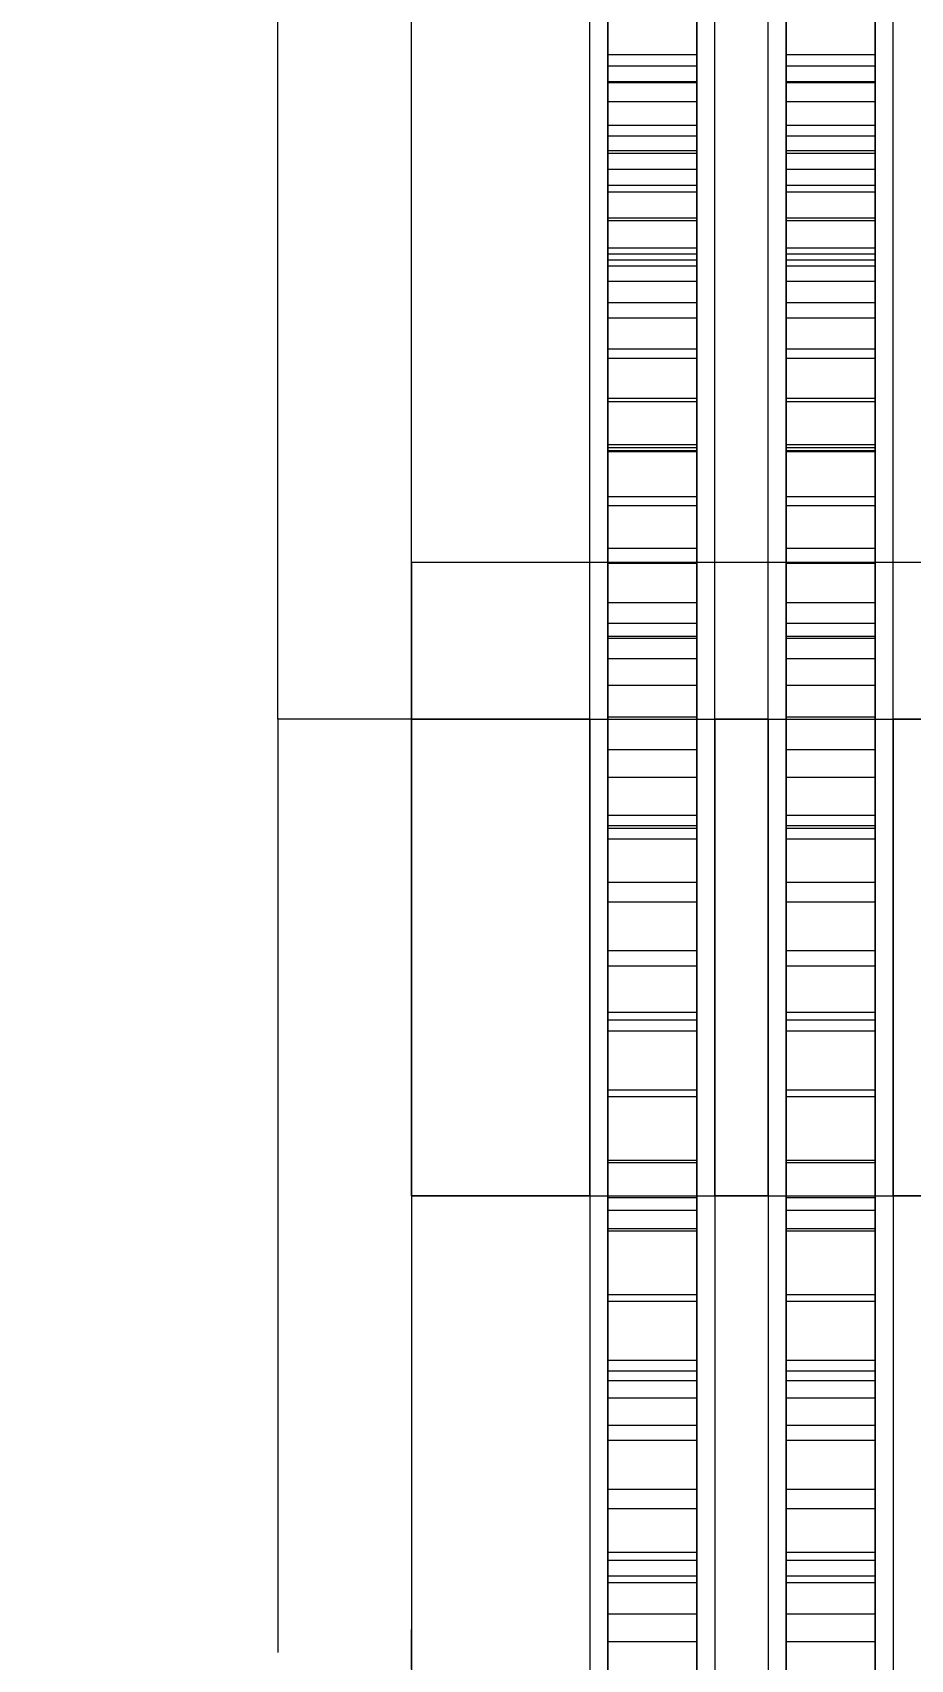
# Model space of a CAD drawing. Header units: millimetres. Extents: x -191664 to 191490, y -197311 to 10263.
# Drawn here: x 267.5 to 365.9, y -117635.3 to -117453.1 of the extents above; entities that cross this region are included whole.
import ezdxf

# ---------------------------------------------------------------- set-up
doc = ezdxf.new("R2010")
doc.units = ezdxf.units.MM
doc.layers.add('DET_briquetadora_frontal', color=7, linetype='Continuous', lineweight=0)
doc.layers.add('R15_COTAS_TRANSPORTE_P', color=1, linetype='Continuous', lineweight=0)
doc.dimstyles.new('PLANTA_20', dxfattribs={"dimtxt": 50, "dimasz": 30, "dimexe": 30, "dimexo": 16, "dimgap": 20, "dimtad": 1, "dimtih": 1, "dimtoh": 1, "dimdec": 1, "dimzin": 0, "dimdsep": 46, "dimcen": 0.09, "dimadec": 0, "dimazin": 0, "dimtfac": 1, "dimtdec": 4, "dimtofl": 0, "dimtmove": 0, "dimatfit": 3, "dimfxl": 1, "dimtolj": 1, "dimtzin": 0, "dimarcsym": 0})

# ---------------------------------------------------------------- blocks, each defined once
blk = doc.blocks.new('*D131')
at = {"layer": 'Defpoints', "color": 0, "transparency": 16777216}
for p in [(1100, -183968.15), (1139.8, -184162.66), (1104.62, -184212), (1304.62, -184212), (1304.62, -184212)]:
    blk.add_point(p, dxfattribs=at)
at = {"layer": 'R15_COTAS_TRANSPORTE_P', "color": 0, "lineweight": -2, "transparency": 16777216}
blk.add_arc((1304.62, -184212), 172.05, 140.0034, 169.9966, dxfattribs=at)
at = {"layer": 'R15_COTAS_TRANSPORTE_P', "color": 0, "transparency": 16777216}
for points in [[(1169.28, -184097.88), (1176.35, -184104.95), (1194.03, -184080.2)], [(1140.17, -184182.55), (1130.2, -184181.68), (1132.57, -184212)]]:
    blk.add_solid(points, dxfattribs=at)
blk = doc.blocks.new('*D132')
at = {"layer": 'Defpoints', "color": 0, "transparency": 16777216}
for p in [(-500, -194490), (-500, -194490), (500, -194490), (203.29, -194656.68), (439.69, -194832.02)]:
    blk.add_point(p, dxfattribs=at)
at = {"layer": 'R15_COTAS_TRANSPORTE_P', "color": 0, "lineweight": -2, "transparency": 16777216}
blk.add_arc((-500, -194490), 722.77, 342.37834, 357.62166, dxfattribs=at)
at = {"layer": 'R15_COTAS_TRANSPORTE_P', "color": 0, "transparency": 16777216}
for points in [[(217.15, -194519.89), (227.15, -194520.1), (222.77, -194490)], [(193.59, -194710.42), (184.12, -194707.19), (179.18, -194737.2)]]:
    blk.add_solid(points, dxfattribs=at)
blk = doc.blocks.new('*D133')
at = {"layer": 'Defpoints', "color": 0, "transparency": 16777216}
for p in [(439.69, -194147.98), (217.89, -194406.09), (-500, -194490), (-500, -194490), (500, -194490)]:
    blk.add_point(p, dxfattribs=at)
at = {"layer": 'R15_COTAS_TRANSPORTE_P', "color": 0, "lineweight": -2, "transparency": 16777216}
blk.add_arc((-500, -194490), 722.77, 2.37834, 17.62166, dxfattribs=at)
at = {"layer": 'R15_COTAS_TRANSPORTE_P', "color": 0, "transparency": 16777216}
for points in [[(184.12, -194272.81), (193.59, -194269.58), (179.18, -194242.8)], [(227.15, -194459.9), (217.15, -194460.11), (222.77, -194490)]]:
    blk.add_solid(points, dxfattribs=at)

msp = doc.modelspace()

# ---------------------------------------------------------------- linework, layer by layer
at = {"layer": 'DET_briquetadora_frontal', "color": 117, "true_color": 0x376c5b}
for p, q in [((332, -117455.52), (332, -117223.69)), ((342, -117455.52), (342, -117223.69)), ((352, -117455.52), (352, -117223.69)), ((362, -117455.52), (362, -117223.69)), ((332, -117463.45), (332, -117231.62)), ((342, -117463.45), (342, -117231.62)), ((352, -117463.45), (352, -117231.62)), ((362, -117463.45), (362, -117231.62)), ((332, -117436.05), (332, -117456.78)), ((342, -117436.05), (342, -117456.78)), ((352, -117436.05), (352, -117456.78)), ((362, -117436.05), (362, -117456.78)), ((332, -117438.48), (332, -117458.67)), ((342, -117438.48), (342, -117458.67)), ((352, -117438.48), (352, -117458.67)), ((362, -117438.48), (362, -117458.67)), ((332, -117456.8), (332, -117455.52)), ((332, -117455.52), (342, -117455.52)), ((332, -117456.78), (332, -117477.86)), ((332, -117456.78), (342, -117456.78)), ((332, -117458.55), (332, -117456.8)), ((332, -117456.8), (342, -117456.8)), ((342, -117456.8), (342, -117455.52)), ((342, -117456.78), (342, -117477.86)), ((342, -117458.55), (342, -117456.8)), ((352, -117456.8), (352, -117455.52)), ((352, -117455.52), (362, -117455.52)), ((352, -117456.78), (352, -117477.86)), ((352, -117456.78), (362, -117456.78)), ((352, -117458.55), (352, -117456.8)), ((352, -117456.8), (362, -117456.8)), ((362, -117456.8), (362, -117455.52)), ((362, -117456.78), (362, -117477.86)), ((362, -117458.55), (362, -117456.8)), ((332, -117460.77), (332, -117458.55)), ((332, -117458.55), (342, -117458.55)), ((332, -117458.67), (332, -117479.21)), ((332, -117458.67), (342, -117458.67)), ((342, -117460.77), (342, -117458.55)), ((342, -117458.67), (342, -117479.21)), ((352, -117460.77), (352, -117458.55)), ((352, -117458.55), (362, -117458.55)), ((352, -117458.67), (352, -117479.21)), ((352, -117458.67), (362, -117458.67)), ((362, -117460.77), (362, -117458.55)), ((362, -117458.67), (362, -117479.21)), ((332, -117463.45), (332, -117460.77)), ((332, -117460.77), (342, -117460.77)), ((342, -117463.45), (342, -117460.77)), ((352, -117463.45), (352, -117460.77)), ((352, -117460.77), (362, -117460.77)), ((362, -117463.45), (362, -117460.77)), ((332, -117466.58), (332, -117463.45)), ((332, -117464.65), (332, -117463.45)), ((332, -117463.45), (342, -117463.45)), ((342, -117466.58), (342, -117463.45)), ((342, -117464.65), (342, -117463.45)), ((352, -117466.58), (352, -117463.45)), ((352, -117464.65), (352, -117463.45)), ((352, -117463.45), (362, -117463.45)), ((362, -117466.58), (362, -117463.45)), ((362, -117464.65), (362, -117463.45)), ((332, -117466.29), (332, -117464.65)), ((332, -117464.65), (342, -117464.65)), ((342, -117466.29), (342, -117464.65)), ((352, -117466.29), (352, -117464.65)), ((352, -117464.65), (362, -117464.65)), ((362, -117466.29), (362, -117464.65)), ((332, -117468.38), (332, -117466.29)), ((332, -117466.29), (342, -117466.29)), ((332, -117470.14), (332, -117466.58)), ((332, -117466.58), (342, -117466.58)), ((342, -117468.38), (342, -117466.29)), ((342, -117470.14), (342, -117466.58)), ((352, -117468.38), (352, -117466.29)), ((352, -117466.29), (362, -117466.29)), ((352, -117470.14), (352, -117466.58)), ((352, -117466.58), (362, -117466.58)), ((362, -117468.38), (362, -117466.29)), ((362, -117470.14), (362, -117466.58)), ((332, -117470.89), (332, -117468.38)), ((332, -117468.38), (342, -117468.38)), ((342, -117470.89), (342, -117468.38)), ((352, -117470.89), (352, -117468.38)), ((352, -117468.38), (362, -117468.38)), ((362, -117470.89), (362, -117468.38)), ((332, -117474.13), (332, -117470.14)), ((332, -117470.14), (342, -117470.14)), ((332, -117473.82), (332, -117470.89)), ((332, -117470.89), (342, -117470.89)), ((342, -117474.13), (342, -117470.14)), ((342, -117473.82), (342, -117470.89)), ((352, -117474.13), (352, -117470.14)), ((352, -117470.14), (362, -117470.14)), ((352, -117473.82), (352, -117470.89)), ((352, -117470.89), (362, -117470.89)), ((362, -117474.13), (362, -117470.14)), ((362, -117473.82), (362, -117470.89)), ((332, -117477.17), (332, -117473.82)), ((332, -117473.82), (342, -117473.82)), ((332, -117478.53), (332, -117474.13)), ((332, -117474.13), (342, -117474.13)), ((342, -117477.17), (342, -117473.82)), ((342, -117478.53), (342, -117474.13)), ((352, -117477.17), (352, -117473.82)), ((352, -117473.82), (362, -117473.82)), ((352, -117478.53), (352, -117474.13)), ((352, -117474.13), (362, -117474.13)), ((362, -117477.17), (362, -117473.82)), ((362, -117478.53), (362, -117474.13)), ((332, -117480.91), (332, -117477.17)), ((332, -117477.17), (342, -117477.17)), ((332, -117477.86), (332, -117499.2)), ((332, -117477.86), (342, -117477.86)), ((332, -117483.32), (332, -117478.53)), ((332, -117478.53), (342, -117478.53)), ((342, -117480.91), (342, -117477.17)), ((342, -117477.86), (342, -117499.2)), ((342, -117483.32), (342, -117478.53)), ((352, -117480.91), (352, -117477.17)), ((352, -117477.17), (362, -117477.17)), ((352, -117477.86), (352, -117499.2)), ((352, -117477.86), (362, -117477.86)), ((352, -117483.32), (352, -117478.53)), ((352, -117478.53), (362, -117478.53)), ((362, -117480.91), (362, -117477.17)), ((362, -117477.86), (362, -117499.2)), ((362, -117483.32), (362, -117478.53)), ((332, -117479.21), (332, -117499.99)), ((332, -117479.21), (342, -117479.21)), ((342, -117479.21), (342, -117499.99)), ((352, -117479.21), (352, -117499.99)), ((352, -117479.21), (362, -117479.21)), ((362, -117479.21), (362, -117499.99)), ((332, -117485.04), (332, -117480.91)), ((332, -117480.91), (342, -117480.91)), ((342, -117485.04), (342, -117480.91)), ((352, -117485.04), (352, -117480.91)), ((352, -117480.91), (362, -117480.91)), ((362, -117485.04), (362, -117480.91)), ((332, -117488.49), (332, -117483.32)), ((332, -117483.32), (342, -117483.32)), ((342, -117488.49), (342, -117483.32)), ((352, -117488.49), (352, -117483.32)), ((352, -117483.32), (362, -117483.32)), ((362, -117488.49), (362, -117483.32)), ((332, -117489.53), (332, -117485.04)), ((332, -117485.04), (342, -117485.04)), ((342, -117489.53), (342, -117485.04)), ((352, -117489.53), (352, -117485.04)), ((352, -117485.04), (362, -117485.04)), ((362, -117489.53), (362, -117485.04)), ((332, -117494.01), (332, -117488.49)), ((332, -117488.49), (342, -117488.49)), ((332, -117494.38), (332, -117489.53)), ((332, -117489.53), (342, -117489.53)), ((342, -117494.01), (342, -117488.49)), ((342, -117494.38), (342, -117489.53)), ((352, -117494.01), (352, -117488.49)), ((352, -117488.49), (362, -117488.49)), ((352, -117494.38), (352, -117489.53)), ((352, -117489.53), (362, -117489.53)), ((362, -117494.01), (362, -117488.49)), ((362, -117494.38), (362, -117489.53)), ((332, -117499.87), (332, -117494.01)), ((332, -117494.01), (342, -117494.01)), ((332, -117499.56), (332, -117494.38)), ((332, -117494.38), (342, -117494.38)), ((342, -117499.87), (342, -117494.01)), ((342, -117499.56), (342, -117494.38)), ((352, -117499.87), (352, -117494.01)), ((352, -117494.01), (362, -117494.01)), ((352, -117499.56), (352, -117494.38)), ((352, -117494.38), (362, -117494.38)), ((362, -117499.87), (362, -117494.01)), ((362, -117499.56), (362, -117494.38)), ((332, -117499.2), (332, -117520.68)), ((332, -117499.2), (342, -117499.2)), ((332, -117505.05), (332, -117499.56)), ((332, -117499.56), (342, -117499.56)), ((332, -117506.04), (332, -117499.87)), ((332, -117499.87), (342, -117499.87)), ((332, -117499.99), (332, -117520.92)), ((332, -117499.99), (342, -117499.99)), ((342, -117499.2), (342, -117520.68)), ((342, -117505.05), (342, -117499.56)), ((342, -117506.04), (342, -117499.87)), ((342, -117499.99), (342, -117520.92)), ((352, -117499.2), (352, -117520.68)), ((352, -117499.2), (362, -117499.2)), ((352, -117505.05), (352, -117499.56)), ((352, -117499.56), (362, -117499.56)), ((352, -117506.04), (352, -117499.87)), ((352, -117499.87), (362, -117499.87)), ((352, -117499.99), (352, -117520.92)), ((352, -117499.99), (362, -117499.99)), ((362, -117499.2), (362, -117520.68)), ((362, -117505.05), (362, -117499.56)), ((362, -117506.04), (362, -117499.87)), ((362, -117499.99), (362, -117520.92)), ((332, -117510.84), (332, -117505.05)), ((332, -117505.05), (342, -117505.05)), ((332, -117512.5), (332, -117506.04)), ((332, -117506.04), (342, -117506.04)), ((342, -117510.84), (342, -117505.05)), ((342, -117512.5), (342, -117506.04)), ((352, -117510.84), (352, -117505.05)), ((352, -117505.05), (362, -117505.05)), ((352, -117512.5), (352, -117506.04)), ((352, -117506.04), (362, -117506.04)), ((362, -117510.84), (362, -117505.05)), ((362, -117512.5), (362, -117506.04)), ((332, -117516.9), (332, -117510.84)), ((332, -117510.84), (342, -117510.84)), ((342, -117516.9), (342, -117510.84)), ((352, -117516.9), (352, -117510.84)), ((352, -117510.84), (362, -117510.84)), ((362, -117516.9), (362, -117510.84)), ((332, -117519.22), (332, -117512.5)), ((332, -117512.5), (342, -117512.5)), ((342, -117519.22), (342, -117512.5)), ((352, -117519.22), (352, -117512.5)), ((352, -117512.5), (362, -117512.5)), ((362, -117519.22), (362, -117512.5)), ((332, -117523.2), (332, -117516.9)), ((332, -117516.9), (342, -117516.9)), ((342, -117523.2), (342, -117516.9)), ((352, -117523.2), (352, -117516.9)), ((352, -117516.9), (362, -117516.9)), ((362, -117523.2), (362, -117516.9)), ((332, -117526.19), (332, -117519.22)), ((332, -117519.22), (342, -117519.22)), ((332, -117520.68), (332, -117542.21)), ((332, -117520.68), (342, -117520.68)), ((342, -117526.19), (342, -117519.22)), ((342, -117520.68), (342, -117542.21)), ((352, -117526.19), (352, -117519.22)), ((352, -117519.22), (362, -117519.22)), ((352, -117520.68), (352, -117542.21)), ((352, -117520.68), (362, -117520.68)), ((362, -117526.19), (362, -117519.22)), ((362, -117520.68), (362, -117542.21)), ((332, -117520.92), (332, -117541.9)), ((332, -117520.92), (342, -117520.92)), ((342, -117520.92), (342, -117541.9)), ((352, -117520.92), (352, -117541.9)), ((352, -117520.92), (362, -117520.92)), ((362, -117520.92), (362, -117541.9)), ((332, -117529.74), (332, -117523.2)), ((332, -117523.2), (342, -117523.2)), ((342, -117529.74), (342, -117523.2)), ((352, -117529.74), (352, -117523.2)), ((352, -117523.2), (362, -117523.2)), ((362, -117529.74), (362, -117523.2)), ((332, -117533.37), (332, -117526.19)), ((332, -117526.19), (342, -117526.19)), ((342, -117533.37), (342, -117526.19)), ((352, -117533.37), (352, -117526.19)), ((352, -117526.19), (362, -117526.19)), ((362, -117533.37), (362, -117526.19)), ((332, -117536.47), (332, -117529.74)), ((332, -117529.74), (342, -117529.74)), ((342, -117536.47), (342, -117529.74)), ((352, -117536.47), (352, -117529.74)), ((352, -117529.74), (362, -117529.74)), ((362, -117536.47), (362, -117529.74)), ((332, -117540.74), (332, -117533.37)), ((332, -117533.37), (342, -117533.37)), ((342, -117540.74), (342, -117533.37)), ((352, -117540.74), (352, -117533.37)), ((352, -117533.37), (362, -117533.37)), ((362, -117540.74), (362, -117533.37)), ((332, -117543.38), (332, -117536.47)), ((332, -117536.47), (342, -117536.47)), ((342, -117543.38), (342, -117536.47)), ((352, -117543.38), (352, -117536.47)), ((352, -117536.47), (362, -117536.47)), ((362, -117543.38), (362, -117536.47)), ((332, -117548.26), (332, -117540.74)), ((332, -117540.74), (342, -117540.74)), ((342, -117548.26), (342, -117540.74)), ((352, -117548.26), (352, -117540.74)), ((352, -117540.74), (362, -117540.74)), ((362, -117548.26), (362, -117540.74)), ((332, -117541.9), (332, -117562.81)), ((332, -117541.9), (342, -117541.9)), ((332, -117542.21), (332, -117563.68)), ((332, -117542.21), (342, -117542.21)), ((342, -117541.9), (342, -117562.81)), ((342, -117542.21), (342, -117563.68)), ((352, -117541.9), (352, -117562.81)), ((352, -117541.9), (362, -117541.9)), ((352, -117542.21), (352, -117563.68)), ((352, -117542.21), (362, -117542.21)), ((362, -117541.9), (362, -117562.81)), ((362, -117542.21), (362, -117563.68)), ((332, -117550.44), (332, -117543.38)), ((332, -117543.38), (342, -117543.38)), ((342, -117550.44), (342, -117543.38)), ((352, -117550.44), (352, -117543.38)), ((352, -117543.38), (362, -117543.38)), ((362, -117550.44), (362, -117543.38)), ((332, -117555.92), (332, -117548.26)), ((332, -117548.26), (342, -117548.26)), ((342, -117555.92), (342, -117548.26)), ((352, -117555.92), (352, -117548.26)), ((352, -117548.26), (362, -117548.26)), ((362, -117555.92), (362, -117548.26)), ((332, -117557.62), (332, -117550.44)), ((332, -117550.44), (342, -117550.44)), ((342, -117557.62), (342, -117550.44)), ((352, -117557.62), (352, -117550.44)), ((352, -117550.44), (362, -117550.44)), ((362, -117557.62), (362, -117550.44)), ((332, -117563.68), (332, -117555.92)), ((332, -117555.92), (342, -117555.92)), ((342, -117563.68), (342, -117555.92)), ((352, -117563.68), (352, -117555.92)), ((352, -117555.92), (362, -117555.92)), ((362, -117563.68), (362, -117555.92)), ((332, -117564.9), (332, -117557.62)), ((332, -117557.62), (342, -117557.62)), ((342, -117564.9), (342, -117557.62)), ((352, -117564.9), (352, -117557.62)), ((352, -117557.62), (362, -117557.62)), ((362, -117564.9), (362, -117557.62)), ((332, -117562.81), (332, -117583.57)), ((332, -117562.81), (342, -117562.81)), ((332, -117563.68), (332, -117584.99)), ((332, -117571.52), (332, -117563.68)), ((332, -117563.68), (342, -117563.68)), ((342, -117562.81), (342, -117583.57)), ((342, -117571.52), (342, -117563.68)), ((342, -117563.68), (342, -117584.99)), ((352, -117562.81), (352, -117583.57)), ((352, -117562.81), (362, -117562.81)), ((352, -117563.68), (352, -117584.99)), ((352, -117571.52), (352, -117563.68)), ((352, -117563.68), (362, -117563.68)), ((362, -117562.81), (362, -117583.57)), ((362, -117571.52), (362, -117563.68)), ((362, -117563.68), (362, -117584.99)), ((332, -117572.25), (332, -117564.9)), ((332, -117564.9), (342, -117564.9)), ((342, -117572.25), (342, -117564.9)), ((352, -117572.25), (352, -117564.9)), ((352, -117564.9), (362, -117564.9)), ((362, -117572.25), (362, -117564.9)), ((332, -117579.4), (332, -117571.52)), ((332, -117571.52), (342, -117571.52)), ((342, -117579.4), (342, -117571.52)), ((352, -117579.4), (352, -117571.52)), ((352, -117571.52), (362, -117571.52)), ((362, -117579.4), (362, -117571.52)), ((332, -117579.64), (332, -117572.25)), ((332, -117572.25), (342, -117572.25)), ((342, -117579.64), (342, -117572.25)), ((352, -117579.64), (352, -117572.25)), ((352, -117572.25), (362, -117572.25)), ((362, -117579.64), (362, -117572.25)), ((332, -117587.29), (332, -117579.4)), ((332, -117579.4), (342, -117579.4)), ((332, -117587.05), (332, -117579.64)), ((332, -117579.64), (342, -117579.64)), ((342, -117587.29), (342, -117579.4)), ((342, -117587.05), (342, -117579.64)), ((352, -117587.29), (352, -117579.4)), ((352, -117579.4), (362, -117579.4)), ((352, -117587.05), (352, -117579.64)), ((352, -117579.64), (362, -117579.64)), ((362, -117587.29), (362, -117579.4)), ((362, -117587.05), (362, -117579.64)), ((332, -117583.57), (332, -117604.06)), ((332, -117583.57), (342, -117583.57)), ((342, -117583.57), (342, -117604.06)), ((352, -117583.57), (352, -117604.06)), ((352, -117583.57), (362, -117583.57)), ((362, -117583.57), (362, -117604.06)), ((332, -117584.99), (332, -117606.03)), ((332, -117584.99), (342, -117584.99)), ((342, -117584.99), (342, -117606.03)), ((352, -117584.99), (352, -117606.03)), ((352, -117584.99), (362, -117584.99)), ((362, -117584.99), (362, -117606.03)), ((332, -117594.44), (332, -117587.05)), ((332, -117587.05), (342, -117587.05)), ((332, -117595.17), (332, -117587.29)), ((332, -117587.29), (342, -117587.29)), ((342, -117594.44), (342, -117587.05)), ((342, -117595.17), (342, -117587.29)), ((352, -117594.44), (352, -117587.05)), ((352, -117587.05), (362, -117587.05)), ((352, -117595.17), (352, -117587.29)), ((352, -117587.29), (362, -117587.29)), ((362, -117594.44), (362, -117587.05)), ((362, -117595.17), (362, -117587.29)), ((332, -117601.79), (332, -117594.44)), ((332, -117594.44), (342, -117594.44)), ((332, -117603.01), (332, -117595.17)), ((332, -117595.17), (342, -117595.17)), ((342, -117601.79), (342, -117594.44)), ((342, -117603.01), (342, -117595.17)), ((352, -117601.79), (352, -117594.44)), ((352, -117594.44), (362, -117594.44)), ((352, -117603.01), (352, -117595.17)), ((352, -117595.17), (362, -117595.17)), ((362, -117601.79), (362, -117594.44)), ((362, -117603.01), (362, -117595.17)), ((332, -117609.07), (332, -117601.79)), ((332, -117601.79), (342, -117601.79)), ((342, -117609.07), (342, -117601.79)), ((352, -117609.07), (352, -117601.79)), ((352, -117601.79), (362, -117601.79)), ((362, -117609.07), (362, -117601.79)), ((332, -117610.77), (332, -117603.01)), ((332, -117603.01), (342, -117603.01)), ((332, -117604.06), (332, -117624.2)), ((332, -117604.06), (342, -117604.06)), ((342, -117610.77), (342, -117603.01)), ((342, -117604.06), (342, -117624.2)), ((352, -117610.77), (352, -117603.01)), ((352, -117603.01), (362, -117603.01)), ((352, -117604.06), (352, -117624.2)), ((352, -117604.06), (362, -117604.06)), ((362, -117610.77), (362, -117603.01)), ((362, -117604.06), (362, -117624.2)), ((332, -117606.03), (332, -117626.7)), ((332, -117606.03), (342, -117606.03)), ((342, -117606.03), (342, -117626.7)), ((352, -117606.03), (352, -117626.7)), ((352, -117606.03), (362, -117606.03)), ((362, -117606.03), (362, -117626.7)), ((332, -117616.26), (332, -117609.07)), ((332, -117609.07), (342, -117609.07)), ((342, -117616.26), (342, -117609.07)), ((352, -117616.26), (352, -117609.07)), ((352, -117609.07), (362, -117609.07)), ((362, -117616.26), (362, -117609.07)), ((332, -117618.43), (332, -117610.77)), ((332, -117610.77), (342, -117610.77)), ((342, -117618.43), (342, -117610.77)), ((352, -117618.43), (352, -117610.77)), ((352, -117610.77), (362, -117610.77)), ((362, -117618.43), (362, -117610.77)), ((332, -117623.32), (332, -117616.26)), ((332, -117616.26), (342, -117616.26)), ((342, -117623.32), (342, -117616.26)), ((352, -117623.32), (352, -117616.26)), ((352, -117616.26), (362, -117616.26)), ((362, -117623.32), (362, -117616.26)), ((332, -117625.96), (332, -117618.43)), ((332, -117618.43), (342, -117618.43)), ((342, -117625.96), (342, -117618.43)), ((352, -117625.96), (352, -117618.43)), ((352, -117618.43), (362, -117618.43)), ((362, -117625.96), (362, -117618.43)), ((332, -117630.23), (332, -117623.32)), ((332, -117623.32), (342, -117623.32)), ((332, -117624.2), (332, -117643.88)), ((332, -117624.2), (342, -117624.2)), ((342, -117630.23), (342, -117623.32)), ((342, -117624.2), (342, -117643.88)), ((352, -117630.23), (352, -117623.32)), ((352, -117623.32), (362, -117623.32)), ((352, -117624.2), (352, -117643.88)), ((352, -117624.2), (362, -117624.2)), ((362, -117630.23), (362, -117623.32)), ((362, -117624.2), (362, -117643.88)), ((332, -117633.33), (332, -117625.96)), ((332, -117625.96), (342, -117625.96)), ((342, -117633.33), (342, -117625.96)), ((352, -117633.33), (352, -117625.96)), ((352, -117625.96), (362, -117625.96)), ((362, -117633.33), (362, -117625.96)), ((332, -117626.7), (332, -117646.9)), ((332, -117626.7), (342, -117626.7)), ((342, -117626.7), (342, -117646.9)), ((352, -117626.7), (352, -117646.9)), ((352, -117626.7), (362, -117626.7)), ((362, -117626.7), (362, -117646.9)), ((332, -117636.97), (332, -117630.23)), ((332, -117630.23), (342, -117630.23)), ((342, -117636.97), (342, -117630.23)), ((352, -117636.97), (352, -117630.23)), ((352, -117630.23), (362, -117630.23)), ((362, -117636.97), (362, -117630.23)), ((332, -117640.51), (332, -117633.33)), ((332, -117633.33), (342, -117633.33)), ((342, -117640.51), (342, -117633.33)), ((352, -117640.51), (352, -117633.33)), ((352, -117633.33), (362, -117633.33)), ((362, -117640.51), (362, -117633.33))]:
    msp.add_line(p, q, dxfattribs=at)
at = {"layer": 'DET_briquetadora_frontal', "color": 9, "true_color": 0xb9c3c2}
for p, q in [((295, -117459.26), (295, -117446.21)), ((310, -117459.26), (310, -117446.21)), ((310, -117470.74), (310, -117451.37)), ((330, -117470.74), (330, -117451.37)), ((344, -117470.74), (344, -117451.37)), ((350, -117470.74), (350, -117451.37)), ((364, -117470.74), (364, -117451.37)), ((330, -117471.47), (330, -117452.35)), ((344, -117471.47), (344, -117452.35)), ((350, -117471.47), (350, -117452.35)), ((364, -117471.47), (364, -117452.35)), ((310, -117456.66), (310, -117453.76)), ((330, -117456.66), (330, -117453.76)), ((344, -117456.66), (344, -117453.76)), ((350, -117456.66), (350, -117453.76)), ((364, -117456.66), (364, -117453.76)), ((310, -117462.39), (310, -117456.66)), ((330, -117462.39), (330, -117456.66)), ((344, -117462.39), (344, -117456.66)), ((350, -117462.39), (350, -117456.66)), ((364, -117462.39), (364, -117456.66)), ((295, -117474.72), (295, -117459.26)), ((310, -117474.72), (310, -117459.26)), ((310, -117466.33), (310, -117460.71)), ((310, -117470.82), (310, -117462.39)), ((330, -117470.82), (330, -117462.39)), ((330, -117467.07), (330, -117463.81)), ((344, -117470.82), (344, -117462.39)), ((344, -117467.07), (344, -117463.81)), ((350, -117470.82), (350, -117462.39)), ((350, -117467.07), (350, -117463.81)), ((364, -117470.82), (364, -117462.39)), ((364, -117467.07), (364, -117463.81)), ((310, -117477.1), (310, -117466.33)), ((330, -117473.51), (330, -117467.07)), ((344, -117473.51), (344, -117467.07)), ((350, -117473.51), (350, -117467.07)), ((364, -117473.51), (364, -117467.07)), ((310, -117490.36), (310, -117470.74)), ((310, -117481.76), (310, -117470.82)), ((330, -117490.36), (330, -117470.74)), ((330, -117481.76), (330, -117470.82)), ((344, -117490.36), (344, -117470.74)), ((344, -117481.76), (344, -117470.82)), ((350, -117490.36), (350, -117470.74)), ((350, -117481.76), (350, -117470.82)), ((364, -117490.36), (364, -117470.74)), ((364, -117481.76), (364, -117470.82)), ((330, -117490.84), (330, -117471.47)), ((344, -117490.84), (344, -117471.47)), ((350, -117490.84), (350, -117471.47)), ((364, -117490.84), (364, -117471.47)), ((295, -117492.07), (295, -117474.72)), ((310, -117492.07), (310, -117474.72)), ((330, -117482.94), (330, -117473.51)), ((344, -117482.94), (344, -117473.51)), ((350, -117482.94), (350, -117473.51)), ((364, -117482.94), (364, -117473.51)), ((310, -117492.16), (310, -117477.1)), ((310, -117494.98), (310, -117481.76)), ((330, -117494.98), (330, -117481.76)), ((344, -117494.98), (344, -117481.76)), ((350, -117494.98), (350, -117481.76)), ((364, -117494.98), (364, -117481.76)), ((330, -117495.11), (330, -117482.94)), ((344, -117495.11), (344, -117482.94)), ((350, -117495.11), (350, -117482.94)), ((364, -117495.11), (364, -117482.94)), ((310, -117494.4), (310, -117489.96)), ((310, -117510.14), (310, -117490.36)), ((330, -117510.14), (330, -117490.36)), ((330, -117510.38), (330, -117490.84)), ((344, -117510.14), (344, -117490.36)), ((344, -117510.38), (344, -117490.84)), ((350, -117510.14), (350, -117490.36)), ((350, -117510.38), (350, -117490.84)), ((364, -117510.14), (364, -117490.36)), ((364, -117510.38), (364, -117490.84)), ((295, -117510.71), (295, -117492.07)), ((310, -117510.71), (310, -117492.07)), ((310, -117510.28), (310, -117492.16)), ((310, -117502.41), (310, -117494.4)), ((310, -117510.17), (310, -117494.98)), ((330, -117510.17), (330, -117494.98)), ((330, -117509.69), (330, -117495.11)), ((344, -117510.17), (344, -117494.98)), ((344, -117509.69), (344, -117495.11)), ((350, -117510.17), (350, -117494.98)), ((350, -117509.69), (350, -117495.11)), ((364, -117510.17), (364, -117494.98)), ((364, -117509.69), (364, -117495.11)), ((310, -117512.39), (310, -117502.41)), ((330, -117526.29), (330, -117509.69)), ((344, -117526.29), (344, -117509.69)), ((350, -117526.29), (350, -117509.69)), ((364, -117526.29), (364, -117509.69)), ((295, -117530), (295, -117510.71)), ((310, -117530), (310, -117510.14)), ((310, -117527), (310, -117510.17)), ((310, -117530), (310, -117510.28)), ((310, -117530), (310, -117510.71)), ((330, -117530), (330, -117510.14)), ((330, -117527), (330, -117510.17)), ((330, -117530), (330, -117510.38)), ((344, -117530), (344, -117510.14)), ((344, -117527), (344, -117510.17)), ((344, -117530), (344, -117510.38)), ((350, -117530), (350, -117510.14)), ((350, -117527), (350, -117510.17)), ((350, -117530), (350, -117510.38)), ((364, -117530), (364, -117510.14)), ((364, -117527), (364, -117510.17)), ((364, -117530), (364, -117510.38)), ((310, -117512.39), (460, -117512.39)), ((310, -117512.39), (310, -117522.37)), ((310, -117522.37), (310, -117530.37)), ((310, -117545.08), (310, -117527)), ((330, -117544.44), (330, -117526.29)), ((330, -117545.08), (330, -117527)), ((344, -117544.44), (344, -117526.29)), ((344, -117545.08), (344, -117527)), ((350, -117544.44), (350, -117526.29)), ((350, -117545.08), (350, -117527)), ((364, -117544.44), (364, -117526.29)), ((364, -117545.08), (364, -117527)), ((310, -117530), (295, -117530)), ((295, -117530), (295, -117549.29)), ((310, -117530), (460, -117530)), ((310, -117530), (310, -117549.72)), ((330, -117530), (310, -117530)), ((310, -117530), (310, -117549.86)), ((310, -117530), (310, -117549.29)), ((310, -117530.37), (310, -117534.81)), ((330, -117530), (344, -117530)), ((330, -117530), (330, -117549.86)), ((330, -117530), (330, -117549.62)), ((350, -117530), (344, -117530)), ((344, -117530), (344, -117549.86)), ((344, -117530), (344, -117549.62)), ((350, -117530), (364, -117530)), ((350, -117530), (350, -117549.86)), ((350, -117530), (350, -117549.62)), ((370, -117530), (364, -117530)), ((364, -117530), (364, -117549.86)), ((364, -117530), (364, -117549.62)), ((310, -117564.02), (310, -117545.08)), ((330, -117563.65), (330, -117544.44)), ((330, -117564.02), (330, -117545.08)), ((344, -117563.65), (344, -117544.44)), ((344, -117564.02), (344, -117545.08)), ((350, -117563.65), (350, -117544.44)), ((350, -117564.02), (350, -117545.08)), ((364, -117563.65), (364, -117544.44)), ((364, -117564.02), (364, -117545.08)), ((295, -117549.29), (295, -117567.93)), ((310, -117549.29), (310, -117567.93)), ((310, -117549.72), (310, -117567.84)), ((330, -117549.62), (330, -117569.16)), ((344, -117549.62), (344, -117569.16)), ((350, -117549.62), (350, -117569.16)), ((364, -117549.62), (364, -117569.16)), ((310, -117549.86), (310, -117569.64)), ((330, -117549.86), (330, -117569.64)), ((344, -117549.86), (344, -117569.64)), ((350, -117549.86), (350, -117569.64)), ((364, -117549.86), (364, -117569.64)), ((310, -117559.63), (310, -117553.76)), ((310, -117570.21), (310, -117559.63)), ((310, -117565.42), (310, -117560.98)), ((310, -117583.4), (310, -117564.02)), ((330, -117583.4), (330, -117563.65)), ((330, -117583.4), (330, -117564.02)), ((344, -117583.4), (344, -117563.65)), ((344, -117583.4), (344, -117564.02)), ((350, -117583.4), (350, -117563.65)), ((350, -117583.4), (350, -117564.02)), ((364, -117583.4), (364, -117563.65)), ((364, -117583.4), (364, -117564.02)), ((310, -117573.42), (310, -117565.42)), ((295, -117567.93), (295, -117585.28)), ((310, -117567.84), (310, -117582.9)), ((310, -117567.93), (310, -117585.28)), ((310, -117569.64), (310, -117589.26)), ((330, -117569.16), (330, -117588.53)), ((330, -117569.64), (330, -117589.26)), ((344, -117569.16), (344, -117588.53)), ((344, -117569.64), (344, -117589.26)), ((350, -117569.16), (350, -117588.53)), ((350, -117569.64), (350, -117589.26)), ((364, -117569.16), (364, -117588.53)), ((364, -117569.64), (364, -117589.26)), ((310, -117583.4), (310, -117570.21)), ((310, -117583.4), (310, -117573.42)), ((310, -117582.9), (310, -117593.67)), ((310, -117583.4), (460, -117583.4)), ((310, -117583.4), (310, -117593.38)), ((310, -117583.4), (310, -117596.59)), ((330, -117583.4), (310, -117583.4)), ((310, -117583.4), (310, -117602.78)), ((330, -117583.4), (344, -117583.4)), ((330, -117583.4), (330, -117602.78)), ((330, -117583.4), (330, -117603.15)), ((350, -117583.4), (344, -117583.4)), ((344, -117583.4), (344, -117602.78)), ((344, -117583.4), (344, -117603.15)), ((350, -117583.4), (364, -117583.4)), ((350, -117583.4), (350, -117602.78)), ((350, -117583.4), (350, -117603.15)), ((370, -117583.4), (364, -117583.4)), ((364, -117583.4), (364, -117602.78)), ((364, -117583.4), (364, -117603.15)), ((295, -117585.28), (295, -117600.74)), ((310, -117585.28), (310, -117600.74)), ((310, -117589.26), (310, -117608.63)), ((330, -117588.53), (330, -117607.65)), ((330, -117589.26), (330, -117608.63)), ((344, -117588.53), (344, -117607.65)), ((344, -117589.26), (344, -117608.63)), ((350, -117588.53), (350, -117607.65)), ((350, -117589.26), (350, -117608.63)), ((364, -117588.53), (364, -117607.65)), ((364, -117589.26), (364, -117608.63)), ((310, -117593.38), (310, -117601.38)), ((310, -117593.67), (310, -117599.29)), ((310, -117596.59), (310, -117607.17)), ((295, -117600.74), (295, -117613.79)), ((310, -117600.74), (310, -117613.79)), ((310, -117601.38), (310, -117605.82)), ((310, -117602.78), (310, -117621.72)), ((330, -117602.78), (330, -117621.72)), ((330, -117603.15), (330, -117622.36)), ((344, -117602.78), (344, -117621.72)), ((344, -117603.15), (344, -117622.36)), ((350, -117602.78), (350, -117621.72)), ((350, -117603.15), (350, -117622.36)), ((364, -117602.78), (364, -117621.72)), ((364, -117603.15), (364, -117622.36)), ((310, -117607.17), (310, -117613.04)), ((330, -117607.65), (330, -117626.43)), ((344, -117607.65), (344, -117626.43)), ((350, -117607.65), (350, -117626.43)), ((364, -117607.65), (364, -117626.43)), ((310, -117608.63), (310, -117627.68)), ((330, -117608.63), (330, -117627.68)), ((344, -117608.63), (344, -117627.68)), ((350, -117608.63), (350, -117627.68)), ((364, -117608.63), (364, -117627.68)), ((295, -117613.79), (295, -117623.99)), ((310, -117613.79), (310, -117623.99)), ((310, -117621.72), (310, -117639.8)), ((330, -117621.72), (330, -117639.8)), ((330, -117622.36), (330, -117640.51)), ((344, -117621.72), (344, -117639.8)), ((344, -117622.36), (344, -117640.51)), ((350, -117621.72), (350, -117639.8)), ((350, -117622.36), (350, -117640.51)), ((364, -117621.72), (364, -117639.8)), ((364, -117622.36), (364, -117640.51)), ((295, -117623.99), (295, -117630.99)), ((310, -117623.99), (310, -117630.99)), ((310, -117627.68), (310, -117646.33)), ((330, -117626.43), (330, -117644.81)), ((330, -117627.68), (330, -117646.33)), ((344, -117626.43), (344, -117644.81)), ((344, -117627.68), (344, -117646.33)), ((350, -117626.43), (350, -117644.81)), ((350, -117627.68), (350, -117646.33)), ((364, -117626.43), (364, -117644.81)), ((364, -117627.68), (364, -117646.33)), ((295, -117630.99), (295, -117634.55)), ((310, -117630.99), (310, -117634.55)), ((310, -117636.43), (310, -117631.99))]:
    msp.add_line(p, q, dxfattribs=at)

# ---------------------------------------------------------------- dimensions: what is measured, and where the dimension line sits
at = {"layer": 'R15_COTAS_TRANSPORTE_P'}
for base, line1, line2, picture, middle in [((217.89, -194406.09), ((-500, -194490), (500, -194490)), ((-500, -194490), (439.69, -194147.98)), '*D133', (191490.46, -33543.69)), ((203.29, -194656.68), ((-500, -194490), (500, -194490)), ((-500, -194490), (439.69, -194832.02)), '*D132', (-191664.11, -34001.98)), ((1139.8, -184162.66), ((1304.62, -184212), (1104.62, -184212)), ((1304.62, -184212), (1100, -183968.15)), '*D131', (-166426.35, -78863.51))]:
    dim = msp.add_angular_dim_2l(base=base, line1=line1, line2=line2, dimstyle='PLANTA_20', dxfattribs=at)
    dim.commit()
    dim.dimension.update_dxf_attribs({"geometry": picture, "text_midpoint": middle})

doc.saveas('drawing.dxf')
